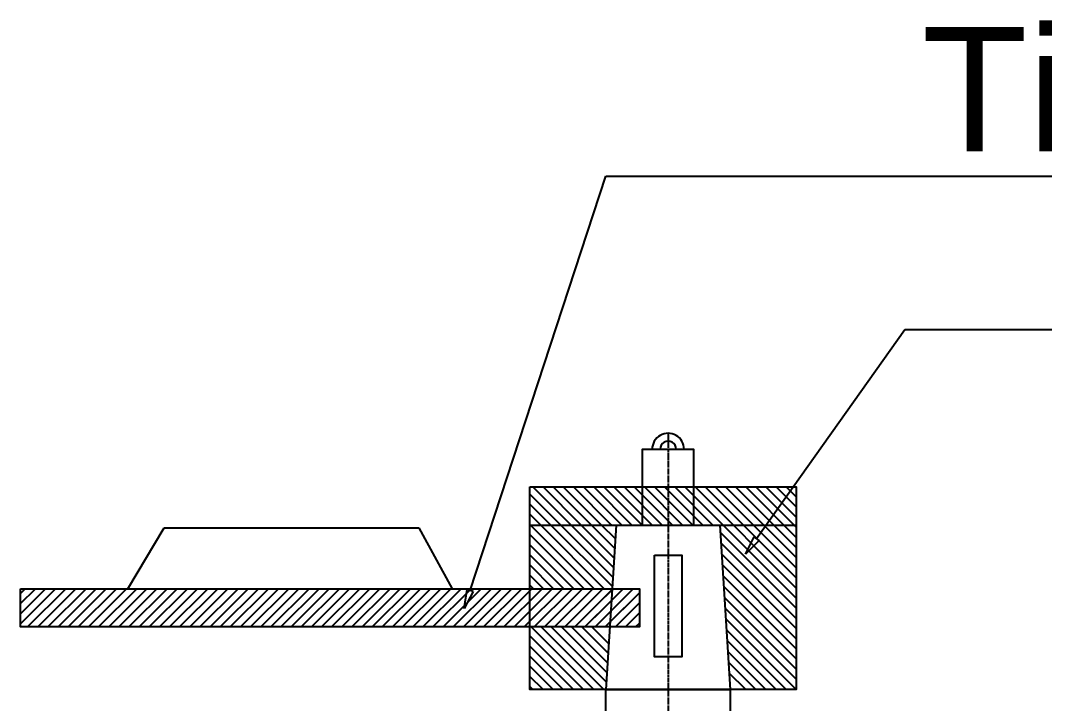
# Model space of a CAD drawing. Header units: millimetres. Extents: x 3739 to 12124, y 1417 to 5764.
# Drawn here: x 4512 to 5048, y 5094 to 5452 of the extents above; entities that cross this region are included whole.
import ezdxf
from ezdxf import colors
from ezdxf.entities.mleader import LeaderData, LeaderLine
from ezdxf.math import Vec2, Vec3

# ---------------------------------------------------------------- set-up
doc = ezdxf.new("R2010")
doc.units = ezdxf.units.MM
doc.header["$MEASUREMENT"] = 0
doc.linetypes.add('CENTER', pattern=[2, 1.25, -0.25, 0.25, -0.25])
doc.styles.get("Standard").update_dxf_attribs({"font": 'arial.ttf'})
pattern_1 = [(45, (3732.399, -1593.717), (-2.6516504, 2.6516504), [])]

# ---------------------------------------------------------------- blocks, each defined once
blk = doc.blocks.new('_ClosedBlank')
at = {"color": 0, "linetype": 'ByBlock', "lineweight": -2}
for p, q in [((-1, 0.167), (0, 0)), ((-1, 0.167), (-1, -0.167)), ((0, 0), (-1, -0.167))]:
    blk.add_line(p, q, dxfattribs=at)

msp = doc.modelspace()

# ---------------------------------------------------------------- hatches: boundary and pattern name
h = msp.add_hatch()
h.set_pattern_fill('ANSI31', color=256, scale=30)
h.set_pattern_definition(pattern_1)
h.paths.add_polyline_path([(4820.17182, 5134.37296), (4821.44332, 5154.35972), (4511.75922, 5154.35972), (4511.75922, 5134.37296)])
h = msp.add_hatch()
h.set_pattern_fill('ANSI31', color=256, scale=30)
h.set_pattern_definition([(45, (3732.399, -1593.717), (-2.6516504, 2.6516504), [])])
h.paths.add_polyline_path([(4835.65938, 5154.35972), (4815.12924, 5154.35972), (4811.35691, 5134.37296), (4835.65938, 5134.37296)])
h = msp.add_hatch()
h.set_pattern_fill('ANSI31', color=256, scale=30)
h.set_pattern_definition(pattern_1)
h.paths.add_polyline_path([(4820.17182, 5134.37296), (4835.65938, 5134.37296), (4835.65938, 5154.35972), (4821.44332, 5154.35972)])

# ---------------------------------------------------------------- linework, layer by layer
at = {"linetype": 'CENTER'}
msp.add_line((4850.69457, 5235.29061), (4850.69457, 5016.72415), dxfattribs=at)
msp.add_line((4850.69457, 5235.29061), (4850.69457, 5016.72415), dxfattribs=at)
for p, q in [((4794.62455, 5187.6391), (4778.37677, 5203.88688)), ((4799.92785, 5187.6391), (4779.9411, 5207.62585)), ((4805.23115, 5187.6391), (4785.2444, 5207.62585)), ((4810.53445, 5187.6391), (4790.5477, 5207.62585)), ((4815.83775, 5187.6391), (4795.851, 5207.62585)), ((4821.14106, 5187.6391), (4801.1543, 5207.62585)), ((4826.44436, 5187.6391), (4806.4576, 5207.62585)), ((4831.74766, 5187.6391), (4811.7609, 5207.62585)), ((4837.05096, 5187.6391), (4817.0642, 5207.62585)), ((4842.35426, 5187.6391), (4822.36751, 5207.62585)), ((4847.65756, 5187.6391), (4827.67081, 5207.62585)), ((4852.96086, 5187.6391), (4832.97411, 5207.62585)), ((4858.26416, 5187.6391), (4838.27741, 5207.62585)), ((4863.56746, 5187.6391), (4843.58071, 5207.62585)), ((4868.87076, 5187.6391), (4848.88401, 5207.62585)), ((4874.17406, 5187.6391), (4854.18731, 5207.62585)), ((4917.71026, 5149.4062), (4859.49061, 5207.62585)), ((4917.71026, 5154.7095), (4864.79391, 5207.62585)), ((4917.71026, 5160.0128), (4870.09721, 5207.62585)), ((4917.71026, 5165.3161), (4875.40051, 5207.62585)), ((4917.71026, 5170.6194), (4880.70381, 5207.62585)), ((4917.71026, 5175.9227), (4886.00712, 5207.62585)), ((4917.71026, 5181.226), (4891.31042, 5207.62585)), ((4917.71026, 5186.5293), (4896.61372, 5207.62585)), ((4917.71026, 5191.8326), (4901.91702, 5207.62585)), ((4917.71026, 5197.1359), (4907.22032, 5207.62585)), ((4917.71026, 5202.4392), (4912.52362, 5207.62585)), ((4789.32125, 5187.6391), (4778.37677, 5198.58357)), ((4784.01795, 5187.6391), (4778.37677, 5193.28027)), ((4778.71465, 5187.6391), (4778.37677, 5187.97697)), ((4567.98989, 5154.35972), (4586.92471, 5186.20464)), ((4586.92471, 5186.20464), (4720.23349, 5186.20464)), ((4720.23349, 5186.20464), (4737.73385, 5154.35972)), ((4778.37677, 5187.6391), (4917.13648, 5187.6391)), ((4806.69073, 5154.35972), (4778.37677, 5182.67367)), ((4811.99403, 5154.35972), (4778.71465, 5187.6391)), ((4817.29733, 5154.35972), (4784.01795, 5187.6391)), ((4821.51254, 5155.44781), (4789.32125, 5187.6391)), ((4821.82974, 5160.43391), (4794.62455, 5187.6391)), ((4822.14694, 5165.42001), (4799.92785, 5187.6391)), ((4822.46414, 5170.40611), (4805.23115, 5187.6391)), ((4822.78134, 5175.39221), (4810.53445, 5187.6391)), ((4823.09855, 5180.37831), (4815.83775, 5187.6391)), ((4823.56046, 5187.6391), (4818.0851, 5101.57174)), ((4821.36768, 5187.41247), (4821.14106, 5187.6391)), ((4821.41045, 5187.6391), (4834.70308, 5187.6391)), ((4821.41045, 5187.6391), (4834.70308, 5187.6391)), ((4861.38396, 5187.6391), (4874.77222, 5187.6391)), ((4861.38396, 5187.6391), (4874.77222, 5187.6391)), ((4877.82869, 5187.6391), (4883.17998, 5101.57174)), ((4917.71026, 5144.1029), (4878.07098, 5183.74218)), ((4801.38743, 5154.35972), (4778.37677, 5177.37037)), ((4917.71026, 5138.79959), (4878.42258, 5178.08728)), ((4796.08413, 5154.35972), (4778.37677, 5172.06707)), ((4917.71026, 5133.49629), (4878.77417, 5172.43238)), ((4790.78082, 5154.35972), (4778.37677, 5166.76377)), ((4917.71026, 5128.19299), (4879.12577, 5166.77749)), ((4785.47752, 5154.35972), (4778.37677, 5161.46047)), ((4780.17422, 5154.35972), (4778.37677, 5156.15717)), ((4917.71026, 5122.88969), (4879.84669, 5160.75326)), ((4917.71026, 5117.58639), (4879.82896, 5155.46769)), ((4917.71026, 5112.28309), (4880.18056, 5149.81279)), ((4917.71026, 5106.97979), (4880.53216, 5144.1579)), ((4811.749, 5101.57174), (4778.94777, 5134.37296)), ((4817.0523, 5101.57174), (4784.25107, 5134.37296)), ((4818.34053, 5105.58681), (4789.55437, 5134.37296)), ((4818.65773, 5110.57291), (4794.85767, 5134.37296)), ((4818.97493, 5115.55901), (4800.16097, 5134.37296)), ((4819.29213, 5120.54511), (4805.46428, 5134.37296)), ((4819.60933, 5125.53121), (4810.76758, 5134.37296)), ((4917.71026, 5101.67649), (4880.88375, 5138.503)), ((4806.4457, 5101.57174), (4778.37677, 5129.64066)), ((4912.51172, 5101.57174), (4881.23535, 5132.8481)), ((4801.1424, 5101.57174), (4778.37677, 5124.33736)), ((4907.20842, 5101.57174), (4881.58695, 5127.1932)), ((4795.8391, 5101.57174), (4778.37677, 5119.03406)), ((4901.90511, 5101.57174), (4881.93854, 5121.53831)), ((4790.5358, 5101.57174), (4778.37677, 5113.73076)), ((4896.60181, 5101.57174), (4882.29014, 5115.88341)), ((4785.2325, 5101.57174), (4778.37677, 5108.42746)), ((4891.29851, 5101.57174), (4882.64174, 5110.22851)), ((4779.92919, 5101.57174), (4778.37677, 5103.12416)), ((4818.15083, 5076.57964), (4818.15083, 5101.48631)), ((4818.16004, 5101.57174), (4883.16004, 5101.57174)), ((4818.16004, 5101.57174), (4883.16004, 5101.57174)), ((4883.17998, 5101.57174), (4883.2458, 5076.38042))]:
    msp.add_line(p, q)
msp.add_lwpolyline([(4837.25843, 5187.6391), (4837.25843, 5227.30659), (4863.93932, 5227.30659), (4863.93932, 5187.23746)])
for points in [[(4778.37677, 5207.62585), (4917.71027, 5207.62585), (4917.71027, 5101.57174), (4778.37677, 5101.57174)], [(4843.58124, 5171.95571), (4857.8079, 5171.95571), (4857.8079, 5118.69724), (4843.58124, 5118.69724)], [(4511.75922, 5154.35972), (4835.65938, 5154.35972), (4835.65938, 5134.37296), (4511.75922, 5134.37296)]]:
    msp.add_lwpolyline(points, close=True)
for radius, start, end in [(8.32977, 359.6706528, 180.3293472), (4.16026, 359.3405628, 180.6594372)]:
    msp.add_arc((4850.69457, 5227.35447), radius, start, end)
msp.add_open_spline([(4818.16004, 5101.57174), (4818.15287, 5101.52962), (4818.14774, 5101.45811), (4818.15498, 5101.38697), (4818.16004, 5101.35769)], degree=3, knots=[110.514138575, 110.514138575, 110.514138575, 110.514138575, 111.118439858, 111.542945535, 111.542945535, 111.542945535, 111.542945535])

# ---------------------------------------------------------------- leaders
ml = msp.add_multileader_mtext('Standard')
ml.set_content('Tiller Arm', color=256)
ml.set_leader_properties()
ml.set_arrow_properties(name='CLOSEDBLANK')
ml.build(insert=Vec2(0, 0))
ml.multileader.update_dxf_attribs({"text_left_attachment_type": 6, "dogleg_length": 0.36, "arrow_head_size": 10})
ctx = ml.context
ctx.base_point, ctx.char_height, ctx.arrow_head_size, ctx.landing_gap_size, ctx.plane_origin = Vec3(4976.34403, 5370.22828), 65, 10, 15, Vec3(4848.73235, 5274.60111)
ctx.left_attachment, ctx.text_align_type = 6, 2
notes = []
notes.append((ctx, [(0, (1, 1, 0), (4818.0908, 5370.22828), (1, 0), 158.25323, [(0, [(4743.97042, 5143.95181)], 0, [])])]))
ctx.mtext.insert, ctx.mtext.alignment, ctx.mtext.line_spacing_factor, ctx.mtext.flow_direction = Vec3(5371.76695, 5448.22828), 3, 0.8, 5
ml = msp.add_multileader_mtext('Standard')
ml.set_content('Quardrent\\P ', color=256)
ml.set_leader_properties()
ml.set_arrow_properties(name='CLOSEDBLANK')
ml.build(insert=Vec2(0, 0))
ml.multileader.update_dxf_attribs({"text_left_attachment_type": 6, "dogleg_length": 0.36, "arrow_head_size": 10})
ctx = ml.context
ctx.base_point, ctx.char_height, ctx.arrow_head_size, ctx.landing_gap_size, ctx.plane_origin = Vec3(5134.33675, 5290.003), 65, 10, 15, Vec3(4957.25281, 5299.52788)
ctx.left_attachment, ctx.text_align_type = 6, 2
notes.append((ctx, [(0, (1, 1, 0), (4974.56724, 5290.003), (1, 0), 159.7695, [(0, [(4891.24491, 5172.43829)], 0, [])])]))
ctx.mtext.insert, ctx.mtext.alignment, ctx.mtext.line_spacing_factor, ctx.mtext.flow_direction = Vec3(5553.61369, 5355.003), 3, 0.8, 5
for ctx, leaders in notes:
    for number, flags, end, landing, length, lines in leaders:
        leader = LeaderData()
        leader.index, (leader.has_last_leader_line, leader.has_dogleg_vector, leader.attachment_direction) = number, flags
        leader.last_leader_point, leader.dogleg_vector, leader.dogleg_length = Vec3(end), Vec3(landing), length
        for number, points, colour, breaks in lines:
            line = LeaderLine()
            line.index, line.vertices, line.color, line.breaks = number, Vec3.list(points), colors.encode_raw_color(colour), breaks
            leader.lines.append(line)
        ctx.leaders.append(leader)

doc.saveas('drawing.dxf')
